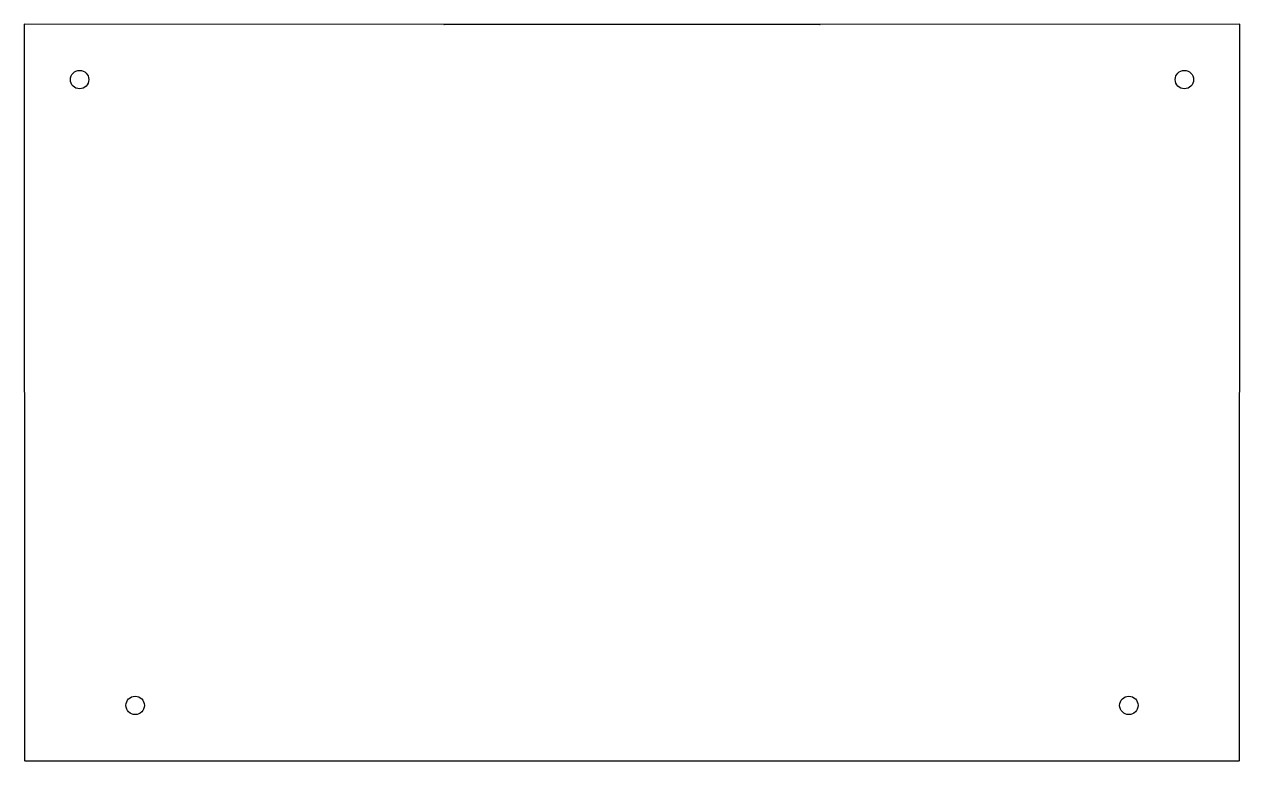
# Model space of a CAD drawing. Header units: millimetres. Extents: x 0 to 330, y 0 to 200.
import ezdxf

# ---------------------------------------------------------------- set-up
doc = ezdxf.new("R2010")
doc.units = ezdxf.units.MM

msp = doc.modelspace()

# ---------------------------------------------------------------- linework, layer by layer
at = {"color": 7, "linetype": 'Continuous', "lineweight": 25}
for p, q in [((-0.09, 199.98), (0, 0)), ((113.85, 199.93), (-0.09, 199.98)), ((113.85, 199.93), (113.96, 199.96)), ((215.96, 199.96), (113.96, 199.96)), ((215.96, 199.96), (216.08, 199.93)), ((330.02, 199.98), (216.08, 199.93)), ((329.93, 0), (330.02, 199.98)), ((0.07, -0.04), (0, 0)), ((329.93, 0), (329.85, -0.04)), ((0.07, -0.04), (329.85, -0.04))]:
    msp.add_line(p, q, dxfattribs=at)
for centre in [(14.92, 184.97), (315.01, 184.97), (30.02, 14.96), (299.91, 14.96)]:
    msp.add_circle(centre, 2.5, dxfattribs=at)

doc.saveas('drawing.dxf')
